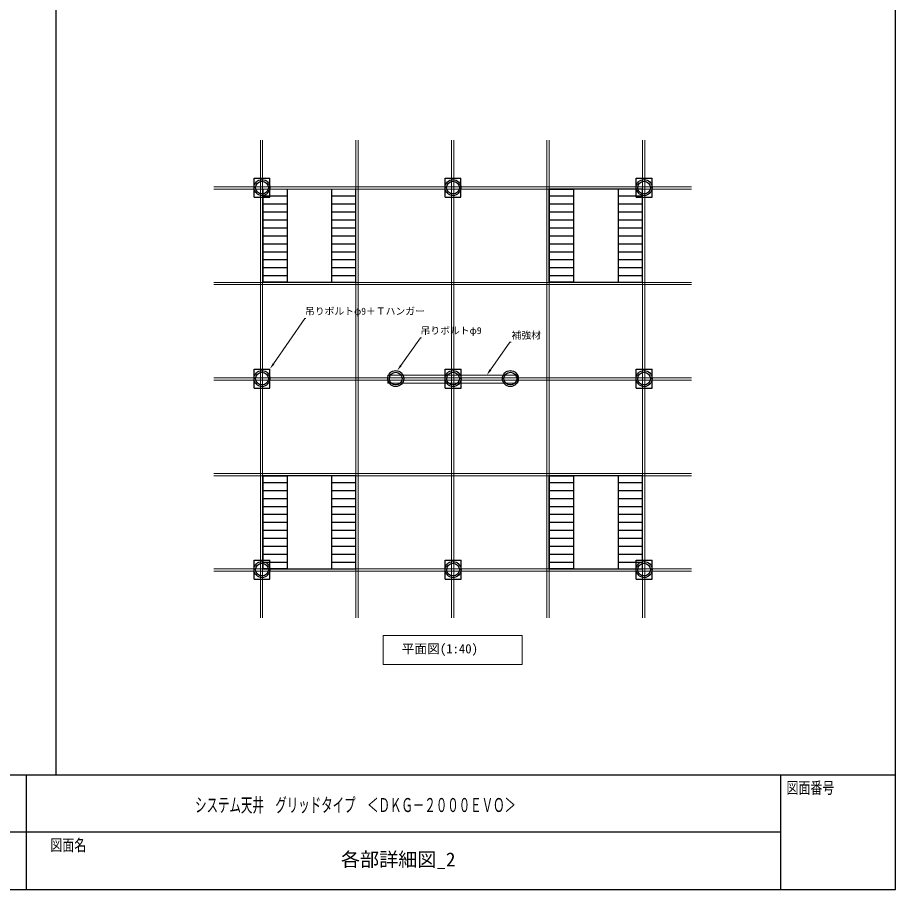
# Model space of a CAD drawing. Units: millimetres, scale not verified. Extents: x -446 to 404, y -405 to 200.
# Drawn here: x 266 to 403.9, y -82.1 to 54.8 of the extents above; entities that cross this region are included whole.
import ezdxf
from ezdxf.enums import TextEntityAlignment as Align

# ---------------------------------------------------------------- set-up
doc = ezdxf.new("R2010")
doc.units = ezdxf.units.MM
doc.header["$LTSCALE"] = 2
for name, color, linetype, lineweight in [('2-0_○注記', 134, 'Continuous', 18), ('2-D_○補強材', 134, 'Continuous', 18), ('3-0_○その他', 134, 'Continuous', 18)]:
    doc.layers.add(name, color=color, linetype=linetype, lineweight=lineweight)
for name, color, linetype in [('2-1_共通図枠', 134, 'Continuous'), ('2-3_○吊ﾎﾞﾙﾄﾅｯﾄ', 134, 'Continuous'), ('2-F_○Tﾊﾝｶﾞｰ', 134, 'Continuous'), ('3-1_○照明器具', 134, 'Continuous')]:
    doc.layers.add(name, color=color, linetype=linetype)
doc.styles.add('ＭＳ ゴシック', font='')
doc.styles.get('ＭＳ ゴシック').set_extended_font_data('MS Gothic')

msp = doc.modelspace()

# ---------------------------------------------------------------- linework, layer by layer
at = {"layer": '2-0_○注記'}
msp.add_line((4.05, -82.126), (403.879, -82.126), dxfattribs=at)
msp.add_line((4.05, -82.126), (403.879, -82.126), dxfattribs=at)
at = {"layer": '2-0_○注記', "color": 132}
for points in [[(306.233, 0.433), (311.139, 7.565), (311.3, 7.565)], [(326.219, 0.156), (329.286, 4.517), (329.447, 4.517)], [(340.288, -0.519), (343.356, 3.844), (343.517, 3.844)]]:
    msp.add_lwpolyline(points, dxfattribs=at)
at = {"layer": '2-0_○注記'}
msp.add_lwpolyline([(323.438, -42.223), (345.274, -42.223), (345.274, -46.789), (323.438, -46.789)], close=True, dxfattribs=at)
at = {"layer": '2-0_○注記', "color": 132}
for points in [[(306.095, 0.527), (306.37, 0.338), (305.666, -0.391)], [(326.082, 0.252), (326.355, 0.06), (325.643, -0.662)], [(340.152, -0.424), (340.424, -0.615), (339.713, -1.338)]]:
    msp.add_solid(points, dxfattribs=at)
at = {"layer": '2-1_共通図枠'}
for p, q in [((272.05, 200.274), (272.05, -64.126)), ((403.879, -82.126), (403.879, 200.274)), ((4.05, -64.126), (403.879, -64.126)), ((267.446, -82.126), (267.446, -64.126)), ((385.879, -82.126), (385.879, -64.126)), ((385.879, -73.126), (226.778, -73.126)), ((4.05, -82.126), (403.879, -82.126))]:
    msp.add_line(p, q, dxfattribs=at)
at = {"layer": '2-3_○吊ﾎﾞﾙﾄﾅｯﾄ'}
for centre, radius in [((304.416, 28.109), 1.25), ((304.416, 28.109), 1), ((334.407, 28.1), 1.25), ((334.407, 28.1), 1), ((364.416, 28.109), 1.25), ((364.416, 28.109), 1), ((304.416, -1.891), 1.25), ((304.416, -1.891), 1), ((325.416, -1.891), 1.25), ((325.416, -1.891), 1), ((334.416, -1.891), 1.25), ((334.416, -1.891), 1), ((343.416, -1.891), 1.25), ((343.416, -1.891), 1), ((364.416, -1.891), 1.25), ((364.416, -1.891), 1), ((304.416, -31.891), 1.25), ((304.416, -31.891), 1), ((334.416, -31.891), 1.25), ((334.416, -31.891), 1), ((364.416, -31.891), 1.25), ((364.416, -31.891), 1)]:
    msp.add_circle(centre, radius, dxfattribs=at)
at = {"layer": '2-D_○補強材', "color": 30}
msp.add_lwpolyline([(324.166, -2.588), (344.523, -2.588), (344.523, -1.338), (324.166, -1.338)], close=True, dxfattribs=at)
at = {"layer": '2-F_○Tﾊﾝｶﾞｰ'}
for p, q in [((303.166, 26.609), (303.166, 29.609)), ((303.166, 29.609), (305.666, 29.609)), ((305.666, 26.609), (305.666, 29.609)), ((333.157, 26.6), (333.157, 29.6)), ((333.157, 29.6), (335.657, 29.6)), ((335.657, 26.6), (335.657, 29.6)), ((363.166, 26.609), (363.166, 29.609)), ((363.166, 29.609), (365.666, 29.609)), ((365.666, 26.609), (365.666, 29.609)), ((303.166, 26.609), (305.666, 26.609)), ((333.157, 26.6), (335.657, 26.6)), ((363.166, 26.609), (365.666, 26.609)), ((303.166, -3.391), (303.166, -0.391)), ((303.166, -0.391), (305.666, -0.391)), ((305.666, -3.391), (305.666, -0.391)), ((333.166, -3.391), (333.166, -0.391)), ((333.166, -0.391), (335.666, -0.391)), ((335.666, -3.391), (335.666, -0.391)), ((363.166, -3.391), (363.166, -0.391)), ((363.166, -0.391), (365.666, -0.391)), ((365.666, -3.391), (365.666, -0.391)), ((303.166, -3.391), (305.666, -3.391)), ((333.166, -3.391), (335.666, -3.391)), ((363.166, -3.391), (365.666, -3.391)), ((303.166, -33.391), (303.166, -30.391)), ((303.166, -30.391), (305.666, -30.391)), ((305.666, -33.391), (305.666, -30.391)), ((333.166, -33.391), (333.166, -30.391)), ((333.166, -30.391), (335.666, -30.391)), ((335.666, -33.391), (335.666, -30.391)), ((363.166, -33.391), (363.166, -30.391)), ((363.166, -30.391), (365.666, -30.391)), ((365.666, -33.391), (365.666, -30.391)), ((303.166, -33.391), (305.666, -33.391)), ((333.166, -33.391), (335.666, -33.391)), ((363.166, -33.391), (365.666, -33.391))]:
    msp.add_line(p, q, dxfattribs=at)
at = {"layer": '3-0_○その他'}
for p, q in [((304.166, 35.537), (304.166, -39.463)), ((304.523, 35.537), (304.523, -39.463)), ((319.166, 35.537), (319.166, -39.463)), ((319.523, 35.537), (319.523, -39.463)), ((334.166, 35.537), (334.166, -39.463)), ((334.523, 35.537), (334.523, -39.463)), ((349.166, 35.537), (349.166, -39.463)), ((349.523, 35.537), (349.523, -39.463)), ((364.166, 35.537), (364.166, -39.463)), ((364.523, 35.537), (364.523, -39.463)), ((296.845, 28.216), (371.845, 28.216)), ((296.845, 27.859), (371.845, 27.859)), ((296.845, 13.216), (371.845, 13.216)), ((296.845, 12.859), (371.845, 12.859)), ((296.845, -1.784), (371.845, -1.784)), ((296.845, -2.141), (371.845, -2.141)), ((296.845, -16.784), (371.845, -16.784)), ((296.845, -17.141), (371.845, -17.141)), ((296.845, -31.784), (371.845, -31.784)), ((296.845, -32.141), (371.845, -32.141))]:
    msp.add_line(p, q, dxfattribs=at)
at = {"layer": '3-1_○照明器具'}
for p, q in [((304.532, 27.85), (304.532, 13.225)), ((304.532, 27.85), (304.532, 13.225)), ((304.532, 27.85), (304.532, 13.225)), ((308.345, 27.85), (308.345, 13.225)), ((308.345, 27.85), (308.345, 13.225)), ((308.345, 27.85), (308.345, 13.225)), ((315.345, 27.85), (315.345, 13.225)), ((315.345, 27.85), (315.345, 13.225)), ((315.345, 27.85), (315.345, 13.225)), ((349.532, 27.85), (353.345, 27.85)), ((353.345, 27.85), (353.345, 13.225)), ((353.345, 27.85), (353.345, 13.225)), ((353.345, 27.85), (353.345, 13.225)), ((360.345, 27.85), (360.345, 13.225)), ((360.345, 27.85), (360.345, 13.225)), ((360.345, 27.85), (360.345, 13.225)), ((304.532, 26.787), (308.345, 26.787)), ((315.345, 26.787), (319.157, 26.787)), ((349.532, 26.787), (353.345, 26.787)), ((360.345, 26.787), (364.157, 26.787)), ((304.532, 25.537), (308.345, 25.537)), ((315.345, 25.537), (319.157, 25.537)), ((349.532, 25.537), (353.345, 25.537)), ((360.345, 25.537), (364.157, 25.537)), ((304.532, 24.287), (308.345, 24.287)), ((315.345, 24.287), (319.157, 24.287)), ((349.532, 24.287), (353.345, 24.287)), ((360.345, 24.287), (364.157, 24.287)), ((304.532, 23.037), (308.345, 23.037)), ((315.345, 23.037), (319.157, 23.037)), ((349.532, 23.037), (353.345, 23.037)), ((360.345, 23.037), (364.157, 23.037)), ((304.532, 21.787), (308.345, 21.787)), ((315.345, 21.787), (319.157, 21.787)), ((349.532, 21.787), (353.345, 21.787)), ((360.345, 21.787), (364.157, 21.787)), ((304.532, 20.537), (308.345, 20.537)), ((315.345, 20.537), (319.157, 20.537)), ((349.532, 20.537), (353.345, 20.537)), ((360.345, 20.537), (364.157, 20.537)), ((304.532, 19.287), (308.345, 19.287)), ((304.532, 18.037), (308.345, 18.037)), ((315.345, 19.287), (319.157, 19.287)), ((315.345, 18.037), (319.157, 18.037)), ((349.532, 19.287), (353.345, 19.287)), ((349.532, 18.037), (353.345, 18.037)), ((360.345, 19.287), (364.157, 19.287)), ((360.345, 18.037), (364.157, 18.037)), ((304.532, 16.787), (308.345, 16.787)), ((315.345, 16.787), (319.157, 16.787)), ((349.532, 16.787), (353.345, 16.787)), ((360.345, 16.787), (364.157, 16.787)), ((304.532, 15.537), (308.345, 15.537)), ((315.345, 15.537), (319.157, 15.537)), ((349.532, 15.537), (353.345, 15.537)), ((360.345, 15.537), (364.157, 15.537)), ((304.532, 14.287), (308.345, 14.287)), ((315.345, 14.287), (319.157, 14.287)), ((349.532, 14.287), (353.345, 14.287)), ((360.345, 14.287), (364.157, 14.287)), ((304.532, -17.15), (308.345, -17.15)), ((308.345, -17.15), (308.345, -31.775)), ((308.345, -17.15), (308.345, -31.775)), ((308.345, -17.15), (308.345, -31.775)), ((315.345, -17.15), (315.345, -31.775)), ((315.345, -17.15), (315.345, -31.775)), ((315.345, -17.15), (315.345, -31.775)), ((349.532, -17.15), (353.345, -17.15)), ((353.345, -17.15), (353.345, -31.775)), ((353.345, -17.15), (353.345, -31.775)), ((353.345, -17.15), (353.345, -31.775)), ((360.345, -17.15), (360.345, -31.775)), ((360.345, -17.15), (360.345, -31.775)), ((360.345, -17.15), (360.345, -31.775)), ((304.532, -18.213), (308.345, -18.213)), ((315.345, -18.213), (319.157, -18.213)), ((349.532, -18.213), (353.345, -18.213)), ((360.345, -18.213), (364.157, -18.213)), ((304.532, -19.463), (308.345, -19.463)), ((315.345, -19.463), (319.157, -19.463)), ((349.532, -19.463), (353.345, -19.463)), ((360.345, -19.463), (364.157, -19.463)), ((304.532, -20.713), (308.345, -20.713)), ((304.532, -21.963), (308.345, -21.963)), ((315.345, -20.713), (319.157, -20.713)), ((315.345, -21.963), (319.157, -21.963)), ((349.532, -20.713), (353.345, -20.713)), ((349.532, -21.963), (353.345, -21.963)), ((360.345, -20.713), (364.157, -20.713)), ((360.345, -21.963), (364.157, -21.963)), ((304.532, -23.213), (308.345, -23.213)), ((315.345, -23.213), (319.157, -23.213)), ((349.532, -23.213), (353.345, -23.213)), ((360.345, -23.213), (364.157, -23.213)), ((304.532, -24.463), (308.345, -24.463)), ((315.345, -24.463), (319.157, -24.463)), ((349.532, -24.463), (353.345, -24.463)), ((360.345, -24.463), (364.157, -24.463)), ((304.532, -25.713), (308.345, -25.713)), ((315.345, -25.713), (319.157, -25.713)), ((349.532, -25.713), (353.345, -25.713)), ((360.345, -25.713), (364.157, -25.713)), ((304.532, -26.963), (308.345, -26.963)), ((315.345, -26.963), (319.157, -26.963)), ((349.532, -26.963), (353.345, -26.963)), ((360.345, -26.963), (364.157, -26.963)), ((304.532, -28.213), (308.345, -28.213)), ((315.345, -28.213), (319.157, -28.213)), ((349.532, -28.213), (353.345, -28.213)), ((360.345, -28.213), (364.157, -28.213)), ((304.532, -29.463), (308.345, -29.463)), ((315.345, -29.463), (319.157, -29.463)), ((349.532, -29.463), (353.345, -29.463)), ((360.345, -29.463), (364.157, -29.463)), ((304.532, -30.713), (308.345, -30.713)), ((315.345, -30.713), (319.157, -30.713)), ((349.532, -30.713), (353.345, -30.713)), ((360.345, -30.713), (364.157, -30.713))]:
    msp.add_line(p, q, dxfattribs=at)
for points in [[(304.532, 13.225), (319.157, 13.225), (319.157, 27.85)], [(308.345, 27.85), (308.345, 13.225), (304.532, 13.225), (304.532, 27.85)], [(304.532, 13.225), (319.157, 13.225), (319.157, 27.85)], [(308.345, 27.85), (308.345, 13.225), (304.532, 13.225), (304.532, 27.85)], [(304.532, 13.225), (319.157, 13.225), (319.157, 27.85)], [(308.345, 27.85), (308.345, 13.225), (304.532, 13.225), (304.532, 27.85)]]:
    msp.add_lwpolyline(points, dxfattribs=at)
for points in [[(349.532, 13.225), (364.157, 13.225), (364.157, 27.85), (349.532, 27.85)], [(349.532, 27.85), (353.345, 27.85), (353.345, 13.225), (349.532, 13.225)], [(349.532, 13.225), (364.157, 13.225), (364.157, 27.85), (349.532, 27.85)], [(349.532, 27.85), (353.345, 27.85), (353.345, 13.225), (349.532, 13.225)], [(349.532, 13.225), (364.157, 13.225), (364.157, 27.85), (349.532, 27.85)], [(349.532, 27.85), (353.345, 27.85), (353.345, 13.225), (349.532, 13.225)], [(304.532, -31.775), (319.157, -31.775), (319.157, -17.15), (304.532, -17.15)], [(304.532, -17.15), (308.345, -17.15), (308.345, -31.775), (304.532, -31.775)], [(304.532, -31.775), (319.157, -31.775), (319.157, -17.15), (304.532, -17.15)], [(304.532, -17.15), (308.345, -17.15), (308.345, -31.775), (304.532, -31.775)], [(304.532, -31.775), (319.157, -31.775), (319.157, -17.15), (304.532, -17.15)], [(304.532, -17.15), (308.345, -17.15), (308.345, -31.775), (304.532, -31.775)], [(349.532, -31.775), (364.157, -31.775), (364.157, -17.15), (349.532, -17.15)], [(349.532, -17.15), (353.345, -17.15), (353.345, -31.775), (349.532, -31.775)], [(349.532, -31.775), (364.157, -31.775), (364.157, -17.15), (349.532, -17.15)], [(349.532, -17.15), (353.345, -17.15), (353.345, -31.775), (349.532, -31.775)], [(349.532, -31.775), (364.157, -31.775), (364.157, -17.15), (349.532, -17.15)], [(349.532, -17.15), (353.345, -17.15), (353.345, -31.775), (349.532, -31.775)]]:
    msp.add_lwpolyline(points, close=True, dxfattribs=at)

# ---------------------------------------------------------------- texts
at = {"layer": '2-0_○注記', "style": 'ＭＳ ゴシック'}
for s, height, p in [('吊りボルトφ9＋Ｔハンガー', 1.1, (311.168, 7.809)), ('吊りボルトφ9', 1.1, (329.316, 4.761)), ('補強材', 1.1, (343.606, 4.035)), ('平面図(1:40)', 1.466, (326.35, -45.494))]:
    msp.add_text(s, height=height, dxfattribs=at).set_placement(p, align=Align.BOTTOM_LEFT)
at = {"layer": '2-1_共通図枠', "style": 'ＭＳ ゴシック'}
for s, height, width, p in [('図面番号', 1.833, 0.75, (386.778, -67.626)), ('システム天井\u3000グリッドタイプ\u3000＜ＤＫＧ－２０００ＥＶＯ＞', 2.199, 0.6, (293.916, -70.626)), ('図面名', 1.833, 0.75, (271.196, -76.626))]:
    msp.add_text(s, height=height, dxfattribs=dict(at, width=width)).set_placement(p, align=Align.BOTTOM_LEFT)
msp.add_text('各部詳細図_2', height=2.199, dxfattribs=at).set_placement((316.809, -79.173), align=Align.BOTTOM_LEFT)

doc.saveas('drawing.dxf')
